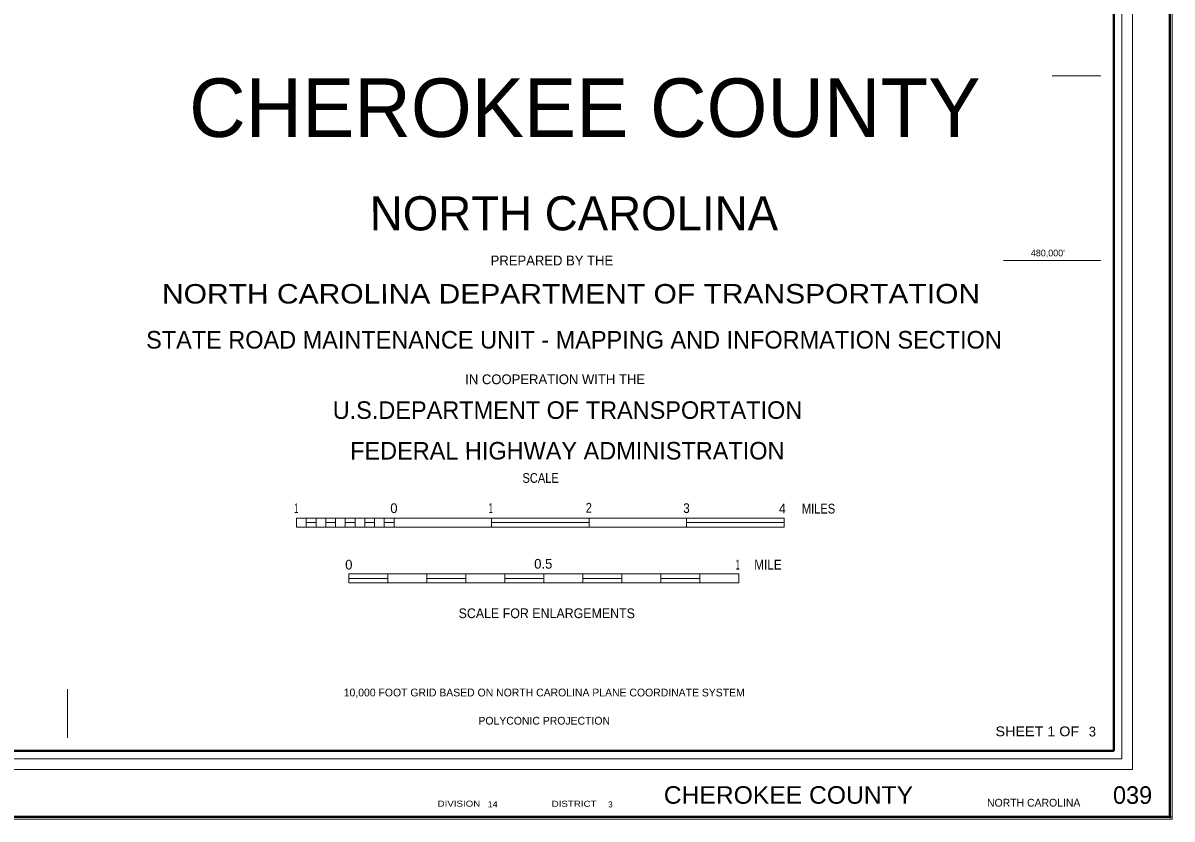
# Model space of a CAD drawing. Extents: x 110443 to 207204, y 137081 to 311846.
# Drawn here: x 188243 to 207204, y 137081 to 150224 of the extents above; entities that cross this region are included whole.
import ezdxf
from ezdxf.enums import TextEntityAlignment as Align

# ---------------------------------------------------------------- set-up
doc = ezdxf.new("R2010")
doc.units = 0
doc.header["$LTSCALE"] = 60
doc.header["$PDMODE"] = 32
doc.header["$PDSIZE"] = 30
for name, color, linetype, lineweight in [('1', 7, 'Continuous', 25), ('20', 7, 'Continuous', 40), ('61', 7, 'Continuous', 13)]:
    doc.layers.add(name, color=color, linetype=linetype, lineweight=lineweight)
doc.layers.add('12', color=7, linetype='Continuous')

msp = doc.modelspace()

# ---------------------------------------------------------------- linework, layer by layer
at = {"layer": '1', "lineweight": 13}
msp.add_lwpolyline([(207203.83, 137081.15), (110573.19, 137081.15), (110573.19, 193478.19), (207203.83, 193478.19)], close=True, dxfattribs=at)
at = {"layer": '1'}
msp.add_point((207168.83, 137116.15), dxfattribs=at)
at = {"layer": '20', "lineweight": 13}
for p, q in [((192757.5, 142050.71), (194366.85, 142050.71)), ((192757.5, 141900.96), (192757.5, 142050.71)), ((192918.44, 141900.96), (192918.44, 142050.71)), ((193079.37, 141900.96), (193079.37, 142050.71)), ((193240.31, 141900.96), (193240.31, 142050.71)), ((193401.24, 141900.96), (193401.24, 142050.71)), ((193562.17, 141900.96), (193562.17, 142050.71)), ((193723.11, 141900.96), (193723.11, 142050.71)), ((193884.04, 141900.96), (193884.04, 142050.71)), ((194044.98, 141900.96), (194044.98, 142050.71)), ((194205.91, 141900.96), (194205.91, 142050.71)), ((194366.85, 141900.96), (194366.85, 142050.71)), ((194366.85, 142050.71), (195976.19, 142050.71)), ((195976.19, 141900.96), (195976.19, 142050.71)), ((197585.54, 141900.96), (197585.54, 142050.71)), ((199194.88, 141900.96), (199194.88, 142050.71)), ((200804.22, 141900.96), (200804.22, 142050.71)), ((192757.5, 141900.96), (194366.85, 141900.96)), ((192918.44, 141975.84), (193079.37, 141975.84)), ((193240.31, 141975.84), (193401.24, 141975.84)), ((193562.17, 141975.84), (193723.11, 141975.84)), ((193884.04, 141975.84), (194044.98, 141975.84)), ((194205.91, 141975.84), (194366.85, 141975.84)), ((194366.85, 141900.96), (195976.19, 141900.96)), ((195976.19, 141975.84), (197585.54, 141975.84)), ((199194.88, 141975.84), (200804.22, 141975.84)), ((193620.02, 140979.05), (193620.02, 141128.81)), ((194263.76, 140979.05), (194263.76, 141128.81)), ((194907.49, 140979.05), (194907.49, 141128.81)), ((195551.23, 140979.05), (195551.23, 141128.81)), ((196194.97, 140979.05), (196194.97, 141128.81)), ((196838.71, 140979.05), (196838.71, 141128.81)), ((197482.44, 140979.05), (197482.44, 141128.81)), ((198126.18, 140979.05), (198126.18, 141128.81)), ((198769.92, 140979.05), (198769.92, 141128.81)), ((199413.66, 140979.05), (199413.66, 141128.81)), ((200057.39, 140979.05), (200057.39, 141128.81)), ((193620.02, 141053.93), (194263.76, 141053.93)), ((193620.02, 140979.05), (194263.76, 140979.05)), ((194263.76, 140979.05), (194907.49, 140979.05)), ((194907.49, 141053.93), (195551.23, 141053.93)), ((194907.49, 140979.05), (195551.23, 140979.05)), ((195551.23, 140979.05), (196194.97, 140979.05)), ((196194.97, 141053.93), (196838.71, 141053.93)), ((196194.97, 140979.05), (196838.71, 140979.05)), ((196838.71, 140979.05), (197482.44, 140979.05)), ((197482.44, 141053.93), (198126.18, 141053.93)), ((197482.44, 140979.05), (198126.18, 140979.05)), ((198126.18, 140979.05), (198769.92, 140979.05)), ((198769.92, 141053.93), (199413.66, 141053.93)), ((198769.92, 140979.05), (199413.66, 140979.05)), ((199413.66, 140979.05), (200057.39, 140979.05))]:
    msp.add_line(p, q, dxfattribs=at)
at = {"layer": '20'}
for points in [[(110608.19, 193443.19), (207168.83, 193443.19), (207168.83, 137116.15), (110608.19, 137116.15)], [(113796.04, 192334.22), (206243.32, 192334.22), (206243.32, 138207.86), (113796.04, 138207.86)]]:
    msp.add_lwpolyline(points, close=True, dxfattribs=at)
at = {"layer": '20', "lineweight": 13}
msp.add_lwpolyline([(113486.85, 192659.69), (113486.85, 137898.58), (113665.4, 138077.26), (113665.4, 192464.86), (206373.93, 192464.86), (206373.93, 138077.26), (113665.4, 138077.26), (113486.85, 137898.58), (206552.51, 137898.58), (206552.51, 192659.69)], close=True, dxfattribs=at)
for points in [[(195976.19, 142050.71), (197585.54, 142050.71), (199194.88, 142050.71), (200804.22, 142050.71)], [(195976.19, 141900.96), (197585.54, 141900.96), (199194.88, 141900.96), (200804.22, 141900.96)], [(193620.02, 141128.81), (194263.76, 141128.81), (194907.49, 141128.81), (195551.23, 141128.81), (196194.97, 141128.81), (196838.71, 141128.81), (197482.44, 141128.81), (198126.18, 141128.81), (198769.92, 141128.81), (199413.66, 141128.81), (200057.39, 141128.81)]]:
    msp.add_lwpolyline(points, dxfattribs=at)
at = {"layer": '61'}
for p, q in [((205225.6, 149352), (206030.1, 149352)), ((204421.1, 146304), (206030.1, 146304)), ((188976, 138421.09), (188976, 139225.59))]:
    msp.add_line(p, q, dxfattribs=at)

# ---------------------------------------------------------------- texts
at = {"layer": '12'}
msp.add_text('    CHEROKEE COUNTY   ', height=965.6, dxfattribs=at).set_placement((197334.62, 148342.24), align=Align.CENTER)
for s, height, rotation, p in [('NORTH CAROLINA', 563.3, 0.007, (197334.65, 146799.54)), ('PREPARED BY THE', 161, 0.006, (196971.86, 146221.75)), ('STATE ROAD MAINTENANCE UNIT - MAPPING AND INFORMATION SECTION', 289.7, 0.002, (197335.02, 144848.75)), ('IN COOPERATION WITH THE', 161, 0.007, (197024.59, 144260.66)), ('U.S.DEPARTMENT OF TRANSPORTATION', 289.7, 0.006, (197228.37, 143687.65)), ('FEDERAL HIGHWAY ADMINISTRATION', 289.7, 0.006, (197224.94, 143016.93))]:
    msp.add_text(s, height=height, rotation=rotation, dxfattribs=at).set_placement(p, align=Align.CENTER)
at = {"layer": '12', "width": 1.15}
msp.add_text('NORTH CAROLINA DEPARTMENT OF TRANSPORTATION', height=321.8, rotation=0.007, dxfattribs=at).set_placement((197287.06, 145592.01), align=Align.CENTER)
at = {"layer": '20'}
for s, height, width, p in [('SCALE', 161, 0.85, (196785.28, 142631.53)), ('1', 161, 0.5, (192752.83, 142132.71)), ('1', 161, 0.5, (195961.44, 142132.71)), ('2', 161, 0.85, (197580.2, 142139.94)), ('3', 161, 0.9, (199191.74, 142132.71)), ('4', 161, 0.95, (200774.36, 142125.48)), ('MILES', 161, 0.85, (201370.79, 142125.29)), ('1', 161, 0.5, (200037.25, 141200.14)), ('MILE', 161, 0.9, (200535.89, 141200.43)), ('SCALE FOR ENLARGEMENTS', 161, 0.95, (196886.45, 140397.69)), ('SHEET 1 OF', 160.9, 1.1, (204981.19, 138448.17)), ('CHEROKEE COUNTY    ', 289.7, 1.05, (201100.65, 137333.45)), ('DIVISION', 100, 1.2, (195437.16, 137285.1)), ('DISTRICT', 100, 1.2, (197337.52, 137282.8))]:
    msp.add_text(s, height=height, dxfattribs=dict(at, width=width)).set_placement(p, align=Align.CENTER)
for s, height, p in [('0', 161, (194364.36, 142132.71)), ('0', 161, (193620.02, 141200.14)), ('0.5', 161, (196828.63, 141214.59)), ('3  ', 160.9, (205949.3, 138444.25)), ('039', 289.7, (206552.96, 137332.1))]:
    msp.add_text(s, height=height, dxfattribs=at).set_placement(p, align=Align.CENTER)
for s, rotation, p in [('10,000 FOOT GRID BASED ON NORTH CAROLINA PLANE COORDINATE SYSTEM', 359.995, (196844.54, 139105.37)), ('POLYCONIC PROJECTION', 0.001, (196844.7, 138639.6))]:
    msp.add_text(s, height=128.7, rotation=rotation, dxfattribs=at).set_placement(p, align=Align.CENTER)
at = {"layer": '20', "width": 1.1}
msp.add_text('14', height=100, dxfattribs=at).set_placement((195912.89, 137275.86))
at = {"layer": '20'}
for s, height, p in [(' 3', 100, (197862.61, 137272.4)), ('NORTH CAROLINA', 128.7, (204151.59, 137286))]:
    msp.add_text(s, height=height, dxfattribs=at).set_placement(p)
at = {"layer": '61'}
msp.add_text("480,000'", height=110, dxfattribs=at).set_placement((205155, 146371.75), align=Align.CENTER)

doc.saveas('drawing.dxf')
